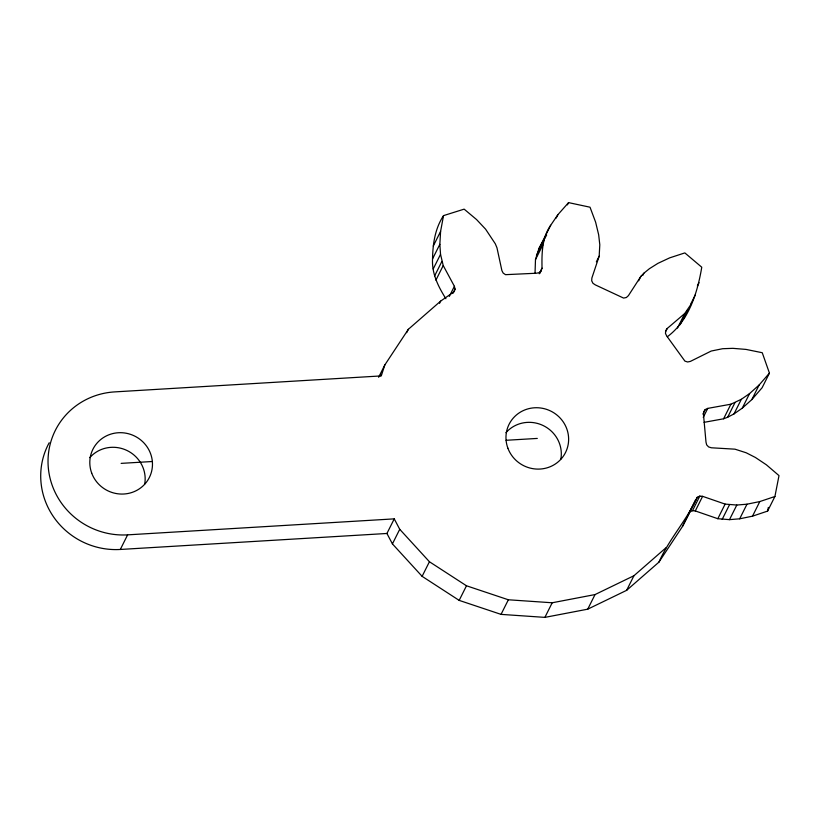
<?xml version="1.0" encoding="UTF-8"?>
<svg xmlns="http://www.w3.org/2000/svg" width="820" height="820" viewBox="0 0 820 820"><rect width="100%" height="100%" fill="white"/><g stroke="black" fill="none" stroke-linecap="round" stroke-linejoin="round"><path stroke-width="1.23" d="M535.04 273.019L535.48 259.622L538.853 248.747L550.691 225.264L557.907 214.666L568.567 202.622L590.021 207.204L595.617 222.148L598.661 234.776L599.799 244.78L599.174 256.199L591.866 278.052L591.702 280.809L592.973 283.32L595.341 284.899L623.6 298.08L626.357 297.506L628.407 295.661L640.902 276.309L643.864 273.214L649.419 268.693L657.937 263.343L669.694 257.849L684.843 252.908L701.766 267.217C697.492 292.566 688.902 320.815 667.306 336.764M540.103 273.05L542.03 268.171C541.723 253.359 541.907 237.943 550.691 225.264M445.895 298.716C438.28 286.662 431.709 273.572 432.54 258.905C432.796 243.806 435.061 228.472 443.528 215.619L464.151 209.141L476.543 219.545L485.594 229.169L495.28 243.755L496.961 247.763L501.891 270.579L503.172 273.08L505.53 274.669L536.423 273.224L539.17 272.65L541.231 270.805M378.635 377.292L384.826 364.941L408.35 329.302L440.658 301.104L454.239 291.643L455.049 289.009L454.393 286.293L443.22 265.547L440.535 254.333L439.858 244.298L440.586 231.445L443.528 215.619M384.826 364.941L381.279 375.909L114.656 391.898A73.615 71.104 26.6 0 0 48.308 467.748A73.615 71.104 26.6 0 0 127.623 534.855L394.246 518.865L386.927 533.471L392.421 543.896L422.115 576.337L459.169 600.383L501.04 614.375L544.89 617.378L587.725 609.178L626.623 590.338L658.931 562.141L682.455 526.501L689.948 511.885L692.469 510.706L695.298 510.942L717.818 518.712L729.492 519.644L739.681 518.804L752.504 516.169L767.602 511.096L768.319 507.416M767.602 511.096L774.91 496.5L779 475.61L766.403 464.827L755.374 457.457L746.179 452.773L734.986 449.175L711.319 447.781L708.603 446.92L706.655 444.86L705.999 442.144L703.498 414.602L703.662 411.845L705.22 409.569L707.742 408.391L730.907 404.198L741.331 399.299L749.582 393.569L759.156 384.969L769.437 373.11L762.251 352.723L746.015 349.412L732.854 348.336L722.625 348.715L711.247 351.032L690.368 361.405L687.621 361.979L684.905 361.107L666.762 336.036L665.491 333.525L665.655 330.767L667.203 328.492L684.803 313.455L691.188 304.035M683.87 318.642L687.98 309.55M774.91 496.5L759.812 501.563L746.989 504.197L736.811 505.038L725.126 504.105L702.607 496.336L699.788 496.1L697.256 497.279C686.781 520.188 669.079 538.996 658.931 562.141M49.21 442.728A73.615 71.104 26.6 0 0 52.921 515.934A73.615 71.104 26.6 0 0 120.314 549.461L127.623 534.855M433.278 246.041L440.586 231.445M432.54 258.905L439.858 244.298M433.216 268.939L440.535 254.333M434.579 276.012L441.888 261.416M406.658 332.674L408.35 329.302M435.902 280.153L443.22 265.547M439.53 303.349L440.658 301.104M449.329 296.399L454.393 286.293M452.794 293.498L455.049 289.009M536.434 255.45L543.742 240.844M392.421 543.896L399.729 529.289L394.246 518.865M556.216 218.038L557.907 214.666M535.48 259.622L542.799 245.016M567.44 204.867L568.567 202.622M539.222 273.788L542.03 268.171M422.115 576.337L429.424 561.741L399.729 529.289M596.355 261.816L599.174 256.199M459.169 600.383L466.477 585.777L508.359 599.779L552.198 602.772L595.033 594.572L633.932 575.732L666.25 547.534M638.657 280.799L640.902 276.309M642.747 275.458L643.864 273.214M501.04 614.375L508.359 599.779M665.522 331.864L667.203 328.492M697.369 286.067L699.06 282.695M677.484 328.051L684.803 313.455M680.149 324.71L687.467 310.103M690.788 303.933L695.288 294.954M544.89 617.378L552.198 602.772M587.725 609.178L595.033 594.572M702.966 414.059L705.22 409.569M703.242 417.38L707.742 408.391M626.623 590.338L633.932 575.732M704.093 422.331L723.588 418.794L730.907 404.198M723.588 418.794L727.647 417.247L734.956 402.651M727.647 417.247L734.023 413.895L741.331 399.299M688.39 514.16L695.708 499.554M682.455 526.501L697.256 497.279M734.023 413.895L742.264 408.165L749.582 393.569M692.469 510.706L699.788 496.1M695.298 510.942L702.607 496.336M742.264 408.165L751.848 399.576L759.156 384.969M769.437 373.11L762.128 387.706L751.848 399.576M717.818 518.712L725.126 504.105M722.174 519.378L729.482 504.771M729.492 519.644L736.811 505.038M739.681 518.804L746.989 504.197M752.504 516.169L759.812 501.563M538.853 248.747L546.653 235.053M379.588 376.39L380.972 374.299M121.135 463.372L152.356 461.506M506.083 440.289L537.295 438.423M120.314 549.461L386.927 533.471M429.424 561.741L466.477 585.777M89.79 457.642A31.549 30.473 26.6 0 1 127.028 450.508A31.549 30.473 26.6 0 1 144.699 484.097M505.95 432.683A31.549 30.473 26.6 0 1 543.188 425.559A31.549 30.473 26.6 0 1 560.849 459.138M507.867 448.15A31.549 30.473 26.6 0 0 561.331 458.759A31.549 30.473 26.6 0 0 542.686 408.339A31.549 30.473 26.6 0 0 507.867 448.15M91.707 473.109A31.549 30.473 26.6 0 0 145.171 483.718A31.549 30.473 26.6 0 0 126.536 433.298A31.549 30.473 26.6 0 0 91.707 473.109"/></g></svg>
